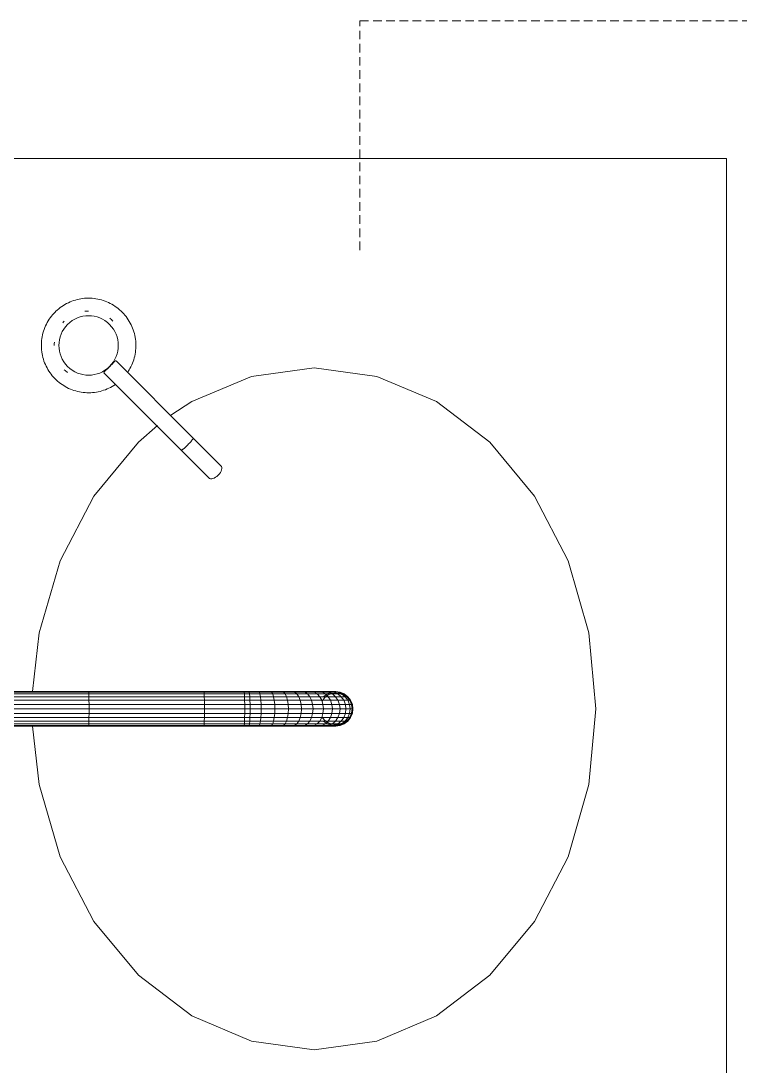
# Model space of a CAD drawing. Header units: inches. Extents: x -4101 to -1777, y 9773 to 12272.
# Drawn here: x -3001.1 to -2985.4, y 11916.78 to 11939.56 of the extents above; entities that cross this region are included whole.
import ezdxf

# ---------------------------------------------------------------- set-up
doc = ezdxf.new("R2010")
doc.units = ezdxf.units.IN
doc.header["$MEASUREMENT"] = 0
doc.linetypes.add('Hidden', pattern=[0.28125, 0.1875, -0.09375])
for name, color, linetype, lineweight in [('0-1', 7, 'Continuous', 5), ('0-2', 8, 'Continuous', 9), ('G-IMPT-1', 7, 'Continuous', 9), ('P-SANR-FIXT-1', 7, 'Hidden', 9), ('P-SANR-FIXT-2', 7, 'Continuous', 9)]:
    doc.layers.add(name, color=color, linetype=linetype, lineweight=lineweight)

# ---------------------------------------------------------------- blocks, each defined once
blk = doc.blocks.new('Plbg-Sink Wall Mounted-UH - T11839_dwg-791503-BACKGROUND - BASEMENT')
at = {"layer": 'G-IMPT-1'}
for p, q in [((-1.217, 0.377), (-4.251, 0.377)), ((-1.215, 0.364), (-4.093, 0.364)), ((-1.214, 0.326), (-4.093, 0.326)), ((-1.212, 0.266), (-4.093, 0.266)), ((1.295, 0.377), (-1.217, 0.377)), ((-1.215, 0.364), (-1.217, 0.377)), ((-1.214, 0.326), (-1.215, 0.364)), ((-1.215, 0.364), (1.299, 0.364)), ((-1.212, 0.266), (-1.214, 0.326)), ((1.302, 0.326), (-1.214, 0.326)), ((-1.211, 0.188), (-1.212, 0.266)), ((-1.212, 0.266), (1.304, 0.266)), ((1.295, 0.377), (2.171, 0.377)), ((1.299, 0.364), (1.295, 0.377)), ((1.302, 0.326), (1.299, 0.364)), ((1.299, 0.364), (2.175, 0.364)), ((1.304, 0.266), (1.302, 0.326)), ((1.302, 0.326), (2.179, 0.326)), ((1.306, 0.188), (1.304, 0.266)), ((1.304, 0.266), (2.182, 0.266)), ((2.28, 0.377), (2.171, 0.377)), ((2.175, 0.364), (2.171, 0.377)), ((2.287, 0.364), (2.175, 0.364)), ((2.179, 0.326), (2.175, 0.364)), ((2.293, 0.326), (2.179, 0.326)), ((2.182, 0.266), (2.179, 0.326)), ((2.298, 0.266), (2.182, 0.266)), ((2.184, 0.188), (2.182, 0.266)), ((2.28, 0.377), (2.274, 0.364)), ((2.492, 0.377), (2.28, 0.377)), ((2.287, 0.364), (2.28, 0.377)), ((2.293, 0.326), (2.287, 0.364)), ((2.506, 0.364), (2.287, 0.364)), ((2.298, 0.266), (2.293, 0.326)), ((2.519, 0.326), (2.293, 0.326)), ((2.302, 0.188), (2.298, 0.266)), ((2.53, 0.266), (2.298, 0.266)), ((2.749, 0.377), (2.492, 0.377)), ((2.506, 0.364), (2.492, 0.377)), ((2.519, 0.326), (2.506, 0.364)), ((2.506, 0.364), (2.774, 0.364)), ((2.53, 0.266), (2.519, 0.326)), ((2.798, 0.326), (2.519, 0.326)), ((2.539, 0.188), (2.53, 0.266)), ((2.53, 0.266), (2.818, 0.266)), ((2.749, 0.377), (2.994, 0.377)), ((2.774, 0.364), (2.749, 0.377)), ((2.798, 0.326), (2.774, 0.364)), ((2.774, 0.364), (3.032, 0.364)), ((2.818, 0.266), (2.798, 0.326)), ((2.798, 0.326), (3.068, 0.326)), ((2.833, 0.188), (2.818, 0.266)), ((2.818, 0.266), (3.099, 0.266)), ((3.225, 0.377), (2.994, 0.377)), ((3.032, 0.364), (2.994, 0.377)), ((3.068, 0.326), (3.032, 0.364)), ((3.032, 0.364), (3.276, 0.364)), ((3.099, 0.266), (3.068, 0.326)), ((3.324, 0.326), (3.068, 0.326)), ((3.122, 0.188), (3.099, 0.266)), ((3.099, 0.266), (3.365, 0.266)), ((3.225, 0.377), (3.437, 0.377)), ((3.276, 0.364), (3.225, 0.377)), ((3.324, 0.326), (3.276, 0.364)), ((3.276, 0.364), (3.499, 0.364)), ((3.365, 0.266), (3.324, 0.326)), ((3.324, 0.326), (3.557, 0.326)), ((3.396, 0.188), (3.365, 0.266)), ((3.365, 0.266), (3.607, 0.266)), ((3.629, 0.377), (3.437, 0.377)), ((3.499, 0.364), (3.437, 0.377)), ((3.557, 0.326), (3.499, 0.364)), ((3.499, 0.364), (3.7, 0.364)), ((3.607, 0.266), (3.557, 0.326)), ((3.766, 0.326), (3.557, 0.326)), ((3.645, 0.188), (3.607, 0.266)), ((3.607, 0.266), (3.823, 0.266)), ((3.629, 0.377), (3.796, 0.377)), ((3.7, 0.364), (3.629, 0.377)), ((3.766, 0.326), (3.7, 0.364)), ((3.7, 0.364), (3.875, 0.364)), ((3.823, 0.266), (3.766, 0.326)), ((3.766, 0.326), (3.948, 0.326)), ((3.935, 0.377), (3.796, 0.377)), ((3.875, 0.364), (3.796, 0.377)), ((3.867, 0.188), (3.823, 0.266)), ((3.823, 0.266), (4.011, 0.266)), ((3.935, 0.377), (3.863, 0.366)), ((3.929, 0.243), (3.874, 0.172)), ((3.948, 0.326), (3.875, 0.364)), ((3.875, 0.364), (4.02, 0.364)), ((3.984, 0.326), (3.906, 0.266)), ((3.928, 0.243), (3.999, 0.298)), ((4, 0.298), (3.929, 0.243)), ((3.935, 0.377), (4.043, 0.377)), ((4.02, 0.364), (3.935, 0.377)), ((4.011, 0.266), (3.948, 0.326)), ((4.1, 0.326), (3.948, 0.326)), ((4.043, 0.377), (3.952, 0.364)), ((4.075, 0.364), (3.984, 0.326)), ((3.999, 0.298), (4.082, 0.332)), ((3.999, 0.298), (4.083, 0.332)), ((3.999, 0.298), (4, 0.298)), ((4.083, 0.332), (4, 0.298)), ((4.06, 0.188), (4.011, 0.266)), ((4.011, 0.266), (4.169, 0.266)), ((4.1, 0.326), (4.02, 0.364)), ((4.02, 0.364), (4.134, 0.364)), ((4.117, 0.377), (4.022, 0.364)), ((4.117, 0.377), (4.043, 0.377)), ((4.134, 0.364), (4.043, 0.377)), ((4.154, 0.377), (4.057, 0.364)), ((4.168, 0.377), (4.07, 0.364)), ((4.172, 0.377), (4.075, 0.364)), ((4.172, 0.377), (4.075, 0.364)), ((4.172, 0.377), (4.075, 0.364)), ((4.172, 0.377), (4.075, 0.364)), ((4.172, 0.377), (4.075, 0.364)), ((4.172, 0.377), (4.075, 0.364)), ((4.172, 0.377), (4.075, 0.364)), ((4.172, 0.373), (4.075, 0.364)), ((4.082, 0.332), (4.083, 0.332)), ((4.172, 0.344), (4.083, 0.332)), ((4.172, 0.375), (4.09, 0.364)), ((4.169, 0.266), (4.1, 0.326)), ((4.1, 0.326), (4.219, 0.326)), ((4.117, 0.377), (4.154, 0.377)), ((4.212, 0.364), (4.117, 0.377)), ((4.172, 0.369), (4.134, 0.364)), ((4.219, 0.326), (4.134, 0.364)), ((4.134, 0.364), (4.212, 0.364)), ((4.168, 0.377), (4.154, 0.377)), ((4.251, 0.364), (4.154, 0.377)), ((4.168, 0.377), (4.172, 0.377)), ((4.265, 0.364), (4.168, 0.377)), ((4.221, 0.188), (4.169, 0.266)), ((4.169, 0.266), (4.292, 0.266)), ((4.27, 0.364), (4.172, 0.377)), ((4.27, 0.364), (4.172, 0.377)), ((4.27, 0.364), (4.172, 0.377)), ((4.27, 0.364), (4.172, 0.377)), ((4.172, 0.377), (4.172, 0.373)), ((4.27, 0.364), (4.172, 0.377)), ((4.27, 0.364), (4.172, 0.377)), ((4.172, 0.377), (4.172, 0.375)), ((4.172, 0.377), (4.172, 0.362)), ((4.172, 0.369), (4.172, 0.375)), ((4.172, 0.375), (4.269, 0.362)), ((4.27, 0.364), (4.172, 0.373)), ((4.27, 0.364), (4.172, 0.373)), ((4.172, 0.373), (4.172, 0.362)), ((4.267, 0.356), (4.172, 0.369)), ((4.261, 0.332), (4.172, 0.344)), ((4.301, 0.326), (4.212, 0.364)), ((4.212, 0.364), (4.251, 0.364)), ((4.292, 0.266), (4.219, 0.326)), ((4.301, 0.326), (4.219, 0.326)), ((4.266, 0.35), (4.236, 0.354)), ((4.266, 0.35), (4.236, 0.354)), ((4.265, 0.348), (4.243, 0.351)), ((4.341, 0.326), (4.251, 0.364)), ((4.251, 0.364), (4.265, 0.364)), ((4.344, 0.298), (4.261, 0.332)), ((4.356, 0.326), (4.265, 0.364)), ((4.265, 0.364), (4.27, 0.364)), ((4.267, 0.356), (4.265, 0.348)), ((4.318, 0.326), (4.265, 0.348)), ((4.27, 0.364), (4.266, 0.35)), ((4.27, 0.364), (4.266, 0.35)), ((4.323, 0.326), (4.266, 0.35)), ((4.323, 0.326), (4.266, 0.35)), ((4.267, 0.356), (4.269, 0.362)), ((4.356, 0.319), (4.267, 0.356)), ((4.27, 0.364), (4.269, 0.362)), ((4.359, 0.325), (4.269, 0.362)), ((4.36, 0.326), (4.27, 0.364)), ((4.36, 0.326), (4.27, 0.364)), ((4.36, 0.326), (4.27, 0.364)), ((4.36, 0.326), (4.27, 0.364)), ((4.36, 0.326), (4.27, 0.364)), ((4.36, 0.326), (4.27, 0.364)), ((4.36, 0.326), (4.27, 0.364)), ((4.359, 0.323), (4.27, 0.364)), ((4.348, 0.188), (4.292, 0.266)), ((4.292, 0.266), (4.377, 0.266)), ((4.377, 0.266), (4.301, 0.326)), ((4.301, 0.326), (4.341, 0.326)), ((4.418, 0.266), (4.341, 0.326)), ((4.433, 0.266), (4.356, 0.326)), ((4.356, 0.326), (4.36, 0.326)), ((4.356, 0.319), (4.359, 0.325)), ((4.36, 0.326), (4.359, 0.323)), ((4.36, 0.326), (4.359, 0.325)), ((4.359, 0.325), (4.437, 0.265)), ((4.438, 0.266), (4.359, 0.323)), ((4.438, 0.266), (4.359, 0.323)), ((4.438, 0.266), (4.36, 0.326)), ((4.438, 0.266), (4.36, 0.326)), ((4.438, 0.266), (4.36, 0.326)), ((4.438, 0.266), (4.36, 0.326)), ((4.438, 0.266), (4.36, 0.326)), ((4.438, 0.266), (4.36, 0.326)), ((4.433, 0.261), (4.369, 0.31)), ((4.435, 0.188), (4.377, 0.266)), ((4.377, 0.266), (4.418, 0.266)), ((4.478, 0.188), (4.418, 0.266)), ((4.418, 0.266), (4.433, 0.266)), ((4.438, 0.266), (4.428, 0.256)), ((4.438, 0.266), (4.428, 0.256)), ((4.493, 0.188), (4.433, 0.266)), ((4.433, 0.266), (4.438, 0.266)), ((4.433, 0.261), (4.437, 0.265)), ((4.491, 0.184), (4.433, 0.261)), ((4.438, 0.266), (4.437, 0.265)), ((4.497, 0.187), (4.437, 0.265)), ((4.498, 0.188), (4.438, 0.266)), ((4.498, 0.188), (4.438, 0.266)), ((4.498, 0.188), (4.438, 0.266)), ((4.498, 0.188), (4.438, 0.266)), ((4.498, 0.188), (4.438, 0.266)), ((4.498, 0.188), (4.438, 0.266)), ((4.498, 0.188), (4.438, 0.266)), ((4.495, 0.187), (4.438, 0.266)), ((-1.211, 0.188), (-4.093, 0.188)), ((-1.21, 0.097), (-4.093, 0.097)), ((-1.21, 0), (-4.093, 0)), ((-1.21, 0.097), (-1.211, 0.188)), ((1.306, 0.188), (-1.211, 0.188)), ((-1.21, 0), (-1.21, 0.097)), ((-1.21, 0.097), (1.308, 0.097)), ((-1.21, -0.098), (-1.21, 0)), ((1.308, 0), (-1.21, 0)), ((1.308, 0.097), (1.306, 0.188)), ((1.306, 0.188), (2.184, 0.188)), ((1.308, 0), (1.308, 0.097)), ((1.308, 0.097), (2.186, 0.097)), ((1.308, -0.098), (1.308, 0)), ((1.308, 0), (2.186, 0)), ((2.302, 0.188), (2.184, 0.188)), ((2.186, 0.097), (2.184, 0.188)), ((2.304, 0.097), (2.186, 0.097)), ((2.186, 0), (2.186, 0.097)), ((2.305, 0), (2.186, 0)), ((2.186, -0.098), (2.186, 0)), ((2.304, 0.097), (2.302, 0.188)), ((2.539, 0.188), (2.302, 0.188)), ((2.305, 0), (2.304, 0.097)), ((2.544, 0.097), (2.304, 0.097)), ((2.304, -0.098), (2.305, 0)), ((2.546, 0), (2.305, 0)), ((2.544, 0.097), (2.539, 0.188)), ((2.833, 0.188), (2.539, 0.188)), ((2.546, 0), (2.544, 0.097)), ((2.544, 0.097), (2.843, 0.097)), ((2.544, -0.098), (2.546, 0)), ((2.846, 0), (2.546, 0)), ((2.843, 0.097), (2.833, 0.188)), ((2.833, 0.188), (3.122, 0.188)), ((2.846, 0), (2.843, 0.097)), ((2.843, 0.097), (3.137, 0.097)), ((2.843, -0.098), (2.846, 0)), ((2.846, 0), (3.142, 0)), ((3.137, 0.097), (3.122, 0.188)), ((3.396, 0.188), (3.122, 0.188)), ((3.142, 0), (3.137, 0.097)), ((3.137, 0.097), (3.416, 0.097)), ((3.137, -0.098), (3.142, 0)), ((3.423, 0), (3.142, 0)), ((3.416, 0.097), (3.396, 0.188)), ((3.396, 0.188), (3.645, 0.188)), ((3.423, 0), (3.416, 0.097)), ((3.416, 0.097), (3.669, 0.097)), ((3.416, -0.098), (3.423, 0)), ((3.423, 0), (3.677, 0)), ((3.669, 0.097), (3.645, 0.188)), ((3.867, 0.188), (3.645, 0.188)), ((3.677, 0), (3.669, 0.097)), ((3.669, 0.097), (3.894, 0.097)), ((3.669, -0.098), (3.677, 0)), ((3.904, 0), (3.677, 0)), ((3.894, 0.097), (3.867, 0.188)), ((3.867, 0.188), (4.06, 0.188)), ((3.904, 0), (3.894, 0.097)), ((3.894, 0.097), (4.09, 0.097)), ((3.894, -0.098), (3.904, 0)), ((3.904, 0), (4.101, 0)), ((4.09, 0.097), (4.06, 0.188)), ((4.221, 0.188), (4.06, 0.188)), ((4.101, 0), (4.09, 0.097)), ((4.09, 0.097), (4.254, 0.097)), ((4.09, -0.098), (4.101, 0)), ((4.266, 0), (4.101, 0)), ((4.254, 0.097), (4.221, 0.188)), ((4.221, 0.188), (4.348, 0.188)), ((4.266, 0), (4.254, 0.097)), ((4.254, 0.097), (4.383, 0.097)), ((4.254, -0.098), (4.266, 0)), ((4.266, 0), (4.395, 0)), ((4.383, 0.097), (4.348, 0.188)), ((4.435, 0.188), (4.348, 0.188)), ((4.395, 0), (4.383, 0.097)), ((4.383, 0.097), (4.472, 0.097)), ((4.472, 0.097), (4.435, 0.188)), ((4.435, 0.188), (4.478, 0.188)), ((4.485, 0), (4.472, 0.097)), ((4.472, 0.097), (4.515, 0.097)), ((4.515, 0.097), (4.478, 0.188)), ((4.493, 0.188), (4.478, 0.188)), ((4.491, 0.184), (4.484, 0.18)), ((4.52, 0.093), (4.484, 0.18)), ((4.498, 0.188), (4.486, 0.181)), ((4.495, 0.187), (4.486, 0.181)), ((4.522, 0.094), (4.486, 0.181)), ((4.522, 0.094), (4.486, 0.181)), ((4.491, 0.184), (4.497, 0.187)), ((4.528, 0.095), (4.491, 0.184)), ((4.531, 0.097), (4.493, 0.188)), ((4.493, 0.188), (4.498, 0.188)), ((4.498, 0.188), (4.495, 0.187)), ((4.536, 0.097), (4.495, 0.187)), ((4.536, 0.097), (4.495, 0.187)), ((4.498, 0.188), (4.497, 0.187)), ((4.497, 0.187), (4.534, 0.097)), ((4.536, 0.097), (4.498, 0.188)), ((4.536, 0.097), (4.498, 0.188)), ((4.536, 0.097), (4.498, 0.188)), ((4.536, 0.097), (4.498, 0.188)), ((4.536, 0.097), (4.498, 0.188)), ((4.536, 0.097), (4.498, 0.188)), ((4.528, 0), (4.515, 0.097)), ((4.515, 0.097), (4.531, 0.097)), ((4.528, 0.095), (4.52, 0.093)), ((4.533, 0), (4.52, 0.093)), ((4.536, 0.097), (4.522, 0.094)), ((4.536, 0.097), (4.522, 0.094)), ((4.534, 0), (4.522, 0.094)), ((4.534, 0), (4.522, 0.094)), ((4.528, 0.095), (4.534, 0.097)), ((4.541, 0), (4.528, 0.095)), ((4.544, 0), (4.531, 0.097)), ((4.531, 0.097), (4.536, 0.097)), ((4.536, 0.097), (4.534, 0.097)), ((4.547, 0), (4.534, 0.097)), ((4.549, 0), (4.536, 0.097)), ((4.549, 0), (4.536, 0.097)), ((4.549, 0), (4.536, 0.097)), ((4.549, 0), (4.536, 0.097)), ((4.549, 0), (4.536, 0.097)), ((4.549, 0), (4.536, 0.097)), ((4.549, 0), (4.536, 0.097)), ((4.545, 0), (4.536, 0.097)), ((-1.21, -0.098), (-4.093, -0.098)), ((-1.211, -0.188), (-4.093, -0.188)), ((-1.212, -0.266), (-1.211, -0.188)), ((-1.211, -0.188), (-1.21, -0.098)), ((1.306, -0.188), (-1.211, -0.188)), ((-1.21, -0.098), (1.308, -0.098)), ((1.304, -0.266), (1.306, -0.188)), ((1.306, -0.188), (1.308, -0.098)), ((1.306, -0.188), (2.184, -0.188)), ((1.308, -0.098), (2.186, -0.098)), ((2.182, -0.266), (2.184, -0.188)), ((2.184, -0.188), (2.186, -0.098)), ((2.302, -0.188), (2.184, -0.188)), ((2.304, -0.098), (2.186, -0.098)), ((2.298, -0.266), (2.302, -0.188)), ((2.302, -0.188), (2.304, -0.098)), ((2.539, -0.188), (2.302, -0.188)), ((2.544, -0.098), (2.304, -0.098)), ((2.53, -0.266), (2.539, -0.188)), ((2.539, -0.188), (2.544, -0.098)), ((2.833, -0.188), (2.539, -0.188)), ((2.544, -0.098), (2.843, -0.098)), ((2.818, -0.266), (2.833, -0.188)), ((2.833, -0.188), (2.843, -0.098)), ((2.833, -0.188), (3.122, -0.188)), ((2.843, -0.098), (3.137, -0.098)), ((3.099, -0.266), (3.122, -0.188)), ((3.122, -0.188), (3.137, -0.098)), ((3.396, -0.188), (3.122, -0.188)), ((3.137, -0.098), (3.416, -0.098)), ((3.365, -0.266), (3.396, -0.188)), ((3.396, -0.188), (3.416, -0.098)), ((3.396, -0.188), (3.645, -0.188)), ((3.416, -0.098), (3.669, -0.098)), ((3.607, -0.266), (3.645, -0.188)), ((3.645, -0.188), (3.669, -0.098)), ((3.867, -0.188), (3.645, -0.188)), ((3.669, -0.098), (3.894, -0.098)), ((3.823, -0.266), (3.867, -0.188)), ((3.867, -0.188), (3.894, -0.098)), ((3.867, -0.188), (4.06, -0.188)), ((3.928, -0.243), (3.873, -0.172)), ((3.894, -0.098), (4.09, -0.098)), ((4.011, -0.266), (4.06, -0.188)), ((4.06, -0.188), (4.09, -0.098)), ((4.221, -0.188), (4.06, -0.188)), ((4.09, -0.098), (4.254, -0.098)), ((4.169, -0.266), (4.221, -0.188)), ((4.221, -0.188), (4.254, -0.098)), ((4.221, -0.188), (4.348, -0.188)), ((4.254, -0.098), (4.383, -0.098)), ((4.292, -0.266), (4.348, -0.188)), ((4.348, -0.188), (4.383, -0.098)), ((4.435, -0.188), (4.348, -0.188)), ((4.377, -0.266), (4.435, -0.188)), ((4.383, -0.098), (4.395, 0)), ((4.383, -0.098), (4.472, -0.098)), ((4.485, 0), (4.395, 0)), ((4.418, -0.266), (4.478, -0.188)), ((4.433, -0.261), (4.491, -0.184)), ((4.433, -0.266), (4.493, -0.188)), ((4.435, -0.188), (4.472, -0.098)), ((4.435, -0.188), (4.478, -0.188)), ((4.497, -0.187), (4.437, -0.265)), ((4.438, -0.266), (4.495, -0.187)), ((4.438, -0.266), (4.495, -0.187)), ((4.438, -0.266), (4.498, -0.188)), ((4.438, -0.266), (4.498, -0.188)), ((4.438, -0.266), (4.498, -0.188)), ((4.438, -0.266), (4.498, -0.188)), ((4.438, -0.266), (4.498, -0.188)), ((4.438, -0.266), (4.498, -0.188)), ((4.472, -0.098), (4.485, 0)), ((4.472, -0.098), (4.515, -0.098)), ((4.478, -0.188), (4.515, -0.098)), ((4.493, -0.188), (4.478, -0.188)), ((4.484, -0.18), (4.52, -0.093)), ((4.491, -0.184), (4.484, -0.18)), ((4.485, 0), (4.528, 0)), ((4.486, -0.181), (4.522, -0.094)), ((4.486, -0.181), (4.522, -0.094)), ((4.495, -0.187), (4.486, -0.181)), ((4.498, -0.188), (4.486, -0.181)), ((4.491, -0.184), (4.528, -0.095)), ((4.491, -0.184), (4.497, -0.187)), ((4.493, -0.188), (4.531, -0.098)), ((4.493, -0.188), (4.498, -0.188)), ((4.495, -0.187), (4.536, -0.098)), ((4.498, -0.188), (4.495, -0.187)), ((4.497, -0.187), (4.534, -0.097)), ((4.498, -0.188), (4.497, -0.187)), ((4.498, -0.188), (4.536, -0.098)), ((4.498, -0.188), (4.536, -0.098)), ((4.498, -0.188), (4.536, -0.098)), ((4.498, -0.188), (4.536, -0.098)), ((4.498, -0.188), (4.536, -0.098)), ((4.498, -0.188), (4.536, -0.098)), ((4.498, -0.188), (4.536, -0.098)), ((4.515, -0.098), (4.528, 0)), ((4.515, -0.098), (4.531, -0.098)), ((4.52, -0.093), (4.533, 0)), ((4.528, -0.095), (4.52, -0.093)), ((4.522, -0.094), (4.534, 0)), ((4.522, -0.094), (4.534, 0)), ((4.536, -0.098), (4.522, -0.094)), ((4.536, -0.098), (4.522, -0.094)), ((4.527, 0), (4.534, 0)), ((4.527, 0), (4.534, 0)), ((4.544, 0), (4.528, 0)), ((4.528, -0.095), (4.541, 0)), ((4.528, -0.095), (4.534, -0.097)), ((4.531, -0.098), (4.544, 0)), ((4.531, -0.098), (4.536, -0.098)), ((4.541, 0), (4.533, 0)), ((4.545, 0), (4.534, 0)), ((4.549, 0), (4.534, 0)), ((4.547, 0), (4.534, -0.097)), ((4.536, -0.098), (4.534, -0.097)), ((4.536, -0.098), (4.549, 0)), ((4.536, -0.098), (4.549, 0)), ((4.536, -0.098), (4.545, 0)), ((4.536, -0.098), (4.549, 0)), ((4.536, -0.098), (4.545, 0)), ((4.536, -0.098), (4.549, 0)), ((4.536, -0.098), (4.549, 0)), ((4.536, -0.098), (4.549, 0)), ((4.541, 0), (4.547, 0)), ((4.544, 0), (4.549, 0)), ((4.549, 0), (4.545, 0)), ((4.549, 0), (4.547, 0)), ((-1.217, -0.377), (-4.251, -0.377)), ((-1.212, -0.266), (-4.093, -0.266)), ((-1.214, -0.326), (-4.093, -0.326)), ((-1.215, -0.364), (-4.093, -0.364)), ((-1.217, -0.377), (-1.215, -0.364)), ((1.295, -0.377), (-1.217, -0.377)), ((-1.215, -0.364), (-1.214, -0.326)), ((-1.215, -0.364), (1.299, -0.364)), ((-1.214, -0.326), (-1.212, -0.266)), ((1.302, -0.326), (-1.214, -0.326)), ((-1.212, -0.266), (1.304, -0.266)), ((1.295, -0.377), (1.299, -0.364)), ((1.295, -0.377), (2.171, -0.377)), ((1.299, -0.364), (1.302, -0.326)), ((1.299, -0.364), (2.175, -0.364)), ((1.302, -0.326), (1.304, -0.266)), ((1.302, -0.326), (2.179, -0.326)), ((1.304, -0.266), (2.182, -0.266)), ((2.171, -0.377), (2.175, -0.364)), ((2.28, -0.377), (2.171, -0.377)), ((2.175, -0.364), (2.179, -0.326)), ((2.287, -0.364), (2.175, -0.364)), ((2.179, -0.326), (2.182, -0.266)), ((2.293, -0.326), (2.179, -0.326)), ((2.298, -0.266), (2.182, -0.266)), ((2.274, -0.364), (2.28, -0.377)), ((2.28, -0.377), (2.287, -0.364)), ((2.492, -0.377), (2.28, -0.377)), ((2.287, -0.364), (2.293, -0.326)), ((2.506, -0.364), (2.287, -0.364)), ((2.293, -0.326), (2.298, -0.266)), ((2.519, -0.326), (2.293, -0.326)), ((2.53, -0.266), (2.298, -0.266)), ((2.492, -0.377), (2.506, -0.364)), ((2.749, -0.377), (2.492, -0.377)), ((2.506, -0.364), (2.519, -0.326)), ((2.506, -0.364), (2.774, -0.364)), ((2.519, -0.326), (2.53, -0.266)), ((2.798, -0.326), (2.519, -0.326)), ((2.53, -0.266), (2.818, -0.266)), ((2.749, -0.377), (2.774, -0.364)), ((2.749, -0.377), (2.994, -0.377)), ((2.774, -0.364), (2.798, -0.326)), ((2.774, -0.364), (3.032, -0.364)), ((2.798, -0.326), (2.818, -0.266)), ((2.798, -0.326), (3.068, -0.326)), ((2.818, -0.266), (3.099, -0.266)), ((2.994, -0.377), (3.032, -0.364)), ((3.225, -0.377), (2.994, -0.377)), ((3.032, -0.364), (3.068, -0.326)), ((3.032, -0.364), (3.276, -0.364)), ((3.068, -0.326), (3.099, -0.266)), ((3.324, -0.326), (3.068, -0.326)), ((3.099, -0.266), (3.365, -0.266)), ((3.225, -0.377), (3.276, -0.364)), ((3.225, -0.377), (3.437, -0.377)), ((3.276, -0.364), (3.324, -0.326)), ((3.276, -0.364), (3.499, -0.364)), ((3.324, -0.326), (3.365, -0.266)), ((3.324, -0.326), (3.557, -0.326)), ((3.365, -0.266), (3.607, -0.266)), ((3.437, -0.377), (3.493, -0.365)), ((3.629, -0.377), (3.437, -0.377)), ((3.499, -0.364), (3.557, -0.326)), ((3.499, -0.364), (3.7, -0.364)), ((3.557, -0.326), (3.607, -0.266)), ((3.766, -0.326), (3.557, -0.326)), ((3.607, -0.266), (3.823, -0.266)), ((3.629, -0.377), (3.7, -0.364)), ((3.629, -0.377), (3.796, -0.377)), ((3.7, -0.364), (3.766, -0.326)), ((3.7, -0.364), (3.875, -0.364)), ((3.766, -0.326), (3.823, -0.266)), ((3.766, -0.326), (3.948, -0.326)), ((3.796, -0.377), (3.875, -0.364)), ((3.935, -0.377), (3.796, -0.377)), ((3.823, -0.266), (4.011, -0.266)), ((3.863, -0.366), (3.935, -0.377)), ((3.875, -0.364), (3.948, -0.326)), ((3.875, -0.364), (4.02, -0.364)), ((3.906, -0.266), (3.984, -0.326)), ((3.999, -0.298), (3.928, -0.243)), ((3.929, -0.243), (4, -0.298)), ((3.935, -0.377), (4.02, -0.364)), ((3.935, -0.377), (4.043, -0.377)), ((3.948, -0.326), (4.011, -0.266)), ((4.1, -0.326), (3.948, -0.326)), ((3.952, -0.364), (4.043, -0.377)), ((3.984, -0.326), (4.075, -0.364)), ((3.999, -0.298), (4, -0.298)), ((4.082, -0.332), (4, -0.298)), ((4, -0.298), (4.083, -0.332)), ((4.011, -0.266), (4.169, -0.266)), ((4.02, -0.364), (4.1, -0.326)), ((4.02, -0.364), (4.134, -0.364)), ((4.022, -0.364), (4.117, -0.377)), ((4.043, -0.377), (4.134, -0.364)), ((4.117, -0.377), (4.043, -0.377)), ((4.057, -0.364), (4.154, -0.377)), ((4.07, -0.364), (4.168, -0.377)), ((4.075, -0.364), (4.172, -0.377)), ((4.075, -0.364), (4.172, -0.377)), ((4.075, -0.364), (4.172, -0.373)), ((4.075, -0.364), (4.172, -0.377)), ((4.075, -0.364), (4.172, -0.373)), ((4.075, -0.364), (4.172, -0.377)), ((4.075, -0.364), (4.172, -0.377)), ((4.075, -0.364), (4.172, -0.377)), ((4.082, -0.332), (4.083, -0.332)), ((4.083, -0.332), (4.172, -0.344)), ((4.172, -0.375), (4.09, -0.364)), ((4.1, -0.326), (4.169, -0.266)), ((4.1, -0.326), (4.219, -0.326)), ((4.117, -0.377), (4.212, -0.364)), ((4.117, -0.377), (4.154, -0.377)), ((4.134, -0.364), (4.219, -0.326)), ((4.134, -0.364), (4.212, -0.364)), ((4.134, -0.364), (4.172, -0.369)), ((4.154, -0.377), (4.251, -0.364)), ((4.168, -0.377), (4.154, -0.377)), ((4.168, -0.377), (4.265, -0.364)), ((4.168, -0.377), (4.172, -0.377)), ((4.169, -0.266), (4.292, -0.266)), ((4.172, -0.344), (4.261, -0.332)), ((4.172, -0.369), (4.267, -0.356)), ((4.172, -0.373), (4.172, -0.362)), ((4.172, -0.377), (4.172, -0.362)), ((4.172, -0.375), (4.269, -0.362)), ((4.172, -0.377), (4.27, -0.364)), ((4.172, -0.377), (4.27, -0.364)), ((4.172, -0.377), (4.27, -0.364)), ((4.172, -0.377), (4.27, -0.364)), ((4.172, -0.377), (4.27, -0.364)), ((4.172, -0.377), (4.27, -0.364)), ((4.172, -0.377), (4.27, -0.364)), ((4.172, -0.373), (4.27, -0.364)), ((4.172, -0.369), (4.172, -0.375)), ((4.172, -0.377), (4.172, -0.373)), ((4.172, -0.377), (4.172, -0.375)), ((4.212, -0.364), (4.301, -0.326)), ((4.212, -0.364), (4.251, -0.364)), ((4.219, -0.326), (4.292, -0.266)), ((4.301, -0.326), (4.219, -0.326)), ((4.236, -0.354), (4.266, -0.35)), ((4.236, -0.354), (4.266, -0.35)), ((4.243, -0.351), (4.265, -0.348)), ((4.251, -0.364), (4.341, -0.326)), ((4.251, -0.364), (4.265, -0.364)), ((4.344, -0.298), (4.261, -0.332)), ((4.261, -0.332), (4.344, -0.298)), ((4.265, -0.364), (4.356, -0.326)), ((4.265, -0.348), (4.318, -0.326)), ((4.267, -0.356), (4.265, -0.348)), ((4.265, -0.364), (4.27, -0.364)), ((4.266, -0.35), (4.323, -0.326)), ((4.266, -0.35), (4.323, -0.326)), ((4.27, -0.364), (4.266, -0.35)), ((4.27, -0.364), (4.266, -0.35)), ((4.267, -0.356), (4.356, -0.319)), ((4.267, -0.356), (4.269, -0.362)), ((4.359, -0.325), (4.269, -0.362)), ((4.27, -0.364), (4.269, -0.362)), ((4.27, -0.364), (4.359, -0.323)), ((4.27, -0.364), (4.359, -0.323)), ((4.27, -0.364), (4.36, -0.326)), ((4.27, -0.364), (4.36, -0.326)), ((4.27, -0.364), (4.36, -0.326)), ((4.27, -0.364), (4.36, -0.326)), ((4.27, -0.364), (4.36, -0.326)), ((4.27, -0.364), (4.36, -0.326)), ((4.292, -0.266), (4.377, -0.266)), ((4.301, -0.326), (4.377, -0.266)), ((4.301, -0.326), (4.341, -0.326)), ((4.341, -0.326), (4.418, -0.266)), ((4.344, -0.298), (4.415, -0.243)), ((4.344, -0.298), (4.415, -0.243)), ((4.344, -0.298), (4.415, -0.243)), ((4.356, -0.326), (4.433, -0.266)), ((4.356, -0.319), (4.359, -0.325)), ((4.356, -0.326), (4.36, -0.326)), ((4.359, -0.325), (4.437, -0.265)), ((4.359, -0.323), (4.438, -0.266)), ((4.36, -0.326), (4.359, -0.323)), ((4.36, -0.326), (4.359, -0.325)), ((4.36, -0.326), (4.438, -0.266)), ((4.36, -0.326), (4.438, -0.266)), ((4.36, -0.326), (4.438, -0.266)), ((4.36, -0.326), (4.438, -0.266)), ((4.36, -0.326), (4.438, -0.266)), ((4.36, -0.326), (4.438, -0.266)), ((4.36, -0.326), (4.438, -0.266)), ((4.369, -0.31), (4.433, -0.261)), ((4.377, -0.266), (4.418, -0.266)), ((4.418, -0.266), (4.433, -0.266)), ((4.438, -0.266), (4.428, -0.256)), ((4.438, -0.266), (4.428, -0.256)), ((4.433, -0.261), (4.437, -0.265)), ((4.433, -0.266), (4.438, -0.266)), ((4.438, -0.266), (4.437, -0.265))]:
    blk.add_line(p, q, dxfattribs=at)
blk = doc.blocks.new('Plbg-Sink Wall Mounted-UH - Sink-403447-BACKGROUND - BASEMENT')
at = {"layer": 'P-SANR-FIXT-1'}
for p, q in [((10, -10), (15, -10)), ((15, -10), (15, -58))]:
    blk.add_line(p, q, dxfattribs=at)
at = {"layer": 'P-SANR-FIXT-2'}
for p, q in [((12, -18), (12, -0.75)), ((7.325, -4.414), (5.641, -6.098)), ((5.906, -6.363), (7.59, -4.679)), ((5.641, -6.098), (5.036, -6.703)), ((5.302, -6.968), (5.906, -6.363)), ((-12, -18), (12, -18))]:
    blk.add_line(p, q, dxfattribs=at)
at = {"layer": 'P-SANR-FIXT-2', "flags": 128}
for points in [[(-7.431, -9), (-7.244, -7.631), (-6.695, -6.332), (-5.809, -5.165), (-4.632, -4.192), (-3.222, -3.459), (-1.651, -3.004), (-0.379, -2.858)], [(0.379, -2.858), (1.657, -3.004), (3.228, -3.459), (4.638, -4.192), (5.815, -5.165), (6.182, -5.581)], [(8.653, -3.351), (8.623, -3.323), (8.593, -3.295), (8.561, -3.269), (8.528, -3.244), (8.494, -3.221), (8.459, -3.199), (8.423, -3.178), (8.387, -3.159), (8.35, -3.141), (8.312, -3.125), (8.273, -3.11), (8.234, -3.097), (8.194, -3.085), (8.154, -3.075), (8.114, -3.067), (8.073, -3.06), (8.032, -3.055), (7.991, -3.051), (7.95, -3.049), (7.909, -3.049), (7.868, -3.051), (7.827, -3.054), (7.786, -3.058), (7.745, -3.065), (7.704, -3.073), (7.664, -3.082), (7.625, -3.094), (7.585, -3.106), (7.547, -3.121), (7.509, -3.136), (7.471, -3.154), (7.434, -3.173), (7.399, -3.193), (7.363, -3.215), (7.329, -3.238), (7.296, -3.262), (7.264, -3.288), (7.233, -3.315), (7.203, -3.343), (7.174, -3.373), (7.146, -3.403), (7.12, -3.435), (7.094, -3.468), (7.071, -3.501), (7.048, -3.536), (7.027, -3.571), (7.007, -3.608), (6.989, -3.645), (6.973, -3.682), (6.957, -3.721), (6.944, -3.76), (6.932, -3.799), (6.921, -3.839), (6.912, -3.879), (6.905, -3.92), (6.9, -3.961), (6.896, -4.002), (6.893, -4.043), (6.893, -4.084), (6.894, -4.126), (6.896, -4.167), (6.901, -4.208), (6.906, -4.249), (6.914, -4.289), (6.923, -4.329), (6.934, -4.369), (6.946, -4.408), (6.96, -4.447), (6.976, -4.486), (6.993, -4.523), (7.011, -4.56), (7.031, -4.596), (7.052, -4.631), (7.075, -4.666)], [(7.354, -4.94), (7.389, -4.962), (7.425, -4.983), (7.461, -5.002), (7.498, -5.02), (7.536, -5.036), (7.575, -5.051), (7.614, -5.064), (7.653, -5.076), (7.693, -5.086), (7.734, -5.094), (7.775, -5.101), (7.815, -5.106), (7.857, -5.109), (7.898, -5.111), (7.939, -5.112), (7.98, -5.11), (8.021, -5.107), (8.062, -5.102), (8.103, -5.096), (8.144, -5.088), (8.184, -5.078), (8.223, -5.067), (8.263, -5.054), (8.301, -5.04), (8.339, -5.024), (8.377, -5.007), (8.413, -4.988), (8.449, -4.968), (8.484, -4.946), (8.519, -4.923), (8.552, -4.898), (8.584, -4.873), (8.615, -4.846), (8.645, -4.817), (8.674, -4.788), (8.702, -4.757), (8.728, -4.726), (8.753, -4.693), (8.777, -4.659), (8.8, -4.625), (8.821, -4.589), (8.84, -4.553), (8.859, -4.516), (8.875, -4.478), (8.89, -4.44), (8.904, -4.401), (8.916, -4.362), (8.927, -4.322), (8.935, -4.281), (8.943, -4.241), (8.948, -4.2), (8.952, -4.159), (8.955, -4.118), (8.955, -4.076), (8.954, -4.035), (8.952, -3.994), (8.947, -3.953), (8.941, -3.912), (8.934, -3.872), (8.925, -3.831), (8.914, -3.792), (8.902, -3.752), (8.888, -3.713), (8.872, -3.675), (8.855, -3.638), (8.837, -3.601), (8.817, -3.565), (8.796, -3.529), (8.773, -3.495), (8.749, -3.461), (8.723, -3.429), (8.697, -3.397), (8.669, -3.367), (8.653, -3.351)], [(6.405, -5.875), (6.701, -6.332), (7.25, -7.631), (7.437, -9)], [(7.437, -9), (7.25, -10.369), (6.701, -11.668), (5.815, -12.835), (4.638, -13.808), (3.228, -14.541), (1.657, -14.996), (0.003, -15.15), (-1.651, -14.996), (-3.222, -14.541), (-4.632, -13.808), (-5.809, -12.835), (-6.695, -11.668), (-7.244, -10.369), (-7.431, -9)]]:
    blk.add_lwpolyline(points, dxfattribs=at)
at = {"layer": 'P-SANR-FIXT-2'}
for radius, start, end in [(1.031, 97.466, 99), (0.75, 84.571, 90), (0.648, 45, 225), (0.75, 135, 142.1909), (0.648, 225, 45), (0.75, 45, 48.7377), (0.75, 0, 6.0779), (0.75, 315, 322.1679), (1.031, 277.466, 279)]:
    blk.add_arc((7.924, -4.08), radius, start, end, dxfattribs=at)
for start_param, end_param in [(0, 1.570796), (1.570796, 3.141593)]:
    blk.add_ellipse((5.169, -6.835), major_axis=(-0.133, 0.133), ratio=0.5547, start_param=start_param, end_param=end_param, dxfattribs=at)
for points in [[(7.323, -4.419), (7.324, -4.416), (7.324, -4.415), (7.326, -4.413)], [(7.591, -4.679), (7.59, -4.68), (7.588, -4.681), (7.585, -4.681)]]:
    blk.add_open_spline(points, degree=3, dxfattribs=at)
for points, knots in [([(7.331, -4.413), (7.333, -4.413), (7.335, -4.414), (7.34, -4.416), (7.345, -4.42), (7.351, -4.425), (7.357, -4.43), (7.364, -4.437), (7.372, -4.445), (7.38, -4.453), (7.389, -4.462), (7.398, -4.472), (7.408, -4.483), (7.419, -4.494), (7.43, -4.505), (7.445, -4.52), (7.456, -4.532), (7.464, -4.54)], [-0.4444444, -0.4444444, -0.4444444, -0.4444444, -0.4166667, -0.3888889, -0.3611111, -0.3333333, -0.3055556, -0.2777778, -0.25, -0.2222222, -0.1944444, -0.1666667, -0.1388889, -0.1111111, -0.0833333, -0.0555556, 0, 0, 0, 0]), ([(7.464, -4.54), (7.472, -4.548), (7.488, -4.563), (7.507, -4.582), (7.522, -4.596), (7.532, -4.606), (7.542, -4.615), (7.551, -4.624), (7.559, -4.633), (7.567, -4.64), (7.574, -4.647), (7.58, -4.654), (7.584, -4.66), (7.588, -4.665), (7.591, -4.669), (7.591, -4.672), (7.592, -4.673)], [-1, -1, -1, -1, -0.9444444, -0.8888889, -0.8611111, -0.8333333, -0.8055556, -0.7777778, -0.75, -0.7222222, -0.6944444, -0.6666667, -0.6388889, -0.6111111, -0.5833333, -0.5555556, -0.5555556, -0.5555556, -0.5555556]), ([(5.641, -6.098), (5.64, -6.099), (5.64, -6.101), (5.641, -6.106), (5.645, -6.114), (5.651, -6.123), (5.659, -6.135), (5.672, -6.152), (5.693, -6.177), (5.724, -6.211), (5.747, -6.234), (5.758, -6.246)], [0.5, 0.5, 0.5, 0.5, 0.5416667, 0.5833333, 0.625, 0.6666667, 0.7083333, 0.75, 0.8333333, 0.9166667, 1, 1, 1, 1]), ([(5.758, -6.246), (5.77, -6.257), (5.793, -6.28), (5.827, -6.311), (5.852, -6.332), (5.87, -6.346), (5.881, -6.354), (5.891, -6.359), (5.898, -6.363), (5.903, -6.365), (5.905, -6.364), (5.906, -6.363)], [0, 0, 0, 0, 0.0833333, 0.1666667, 0.25, 0.2916667, 0.3333333, 0.375, 0.4166667, 0.4583333, 0.5, 0.5, 0.5, 0.5])]:
    blk.add_open_spline(points, degree=3, knots=knots, dxfattribs=at)
at = {"rotation": 270.0000000000001}
blk.add_blockref('Plbg-Sink Wall Mounted-UH - T11839_dwg-791503-BACKGROUND - BASEMENT', (0, -5.299), dxfattribs=at)
blk = doc.blocks.new('CTR - 1st Phase - Common Walls_rvt-1-BACKGROUND - BASEMENT')
at = {"layer": '0-2', "rotation": 89.99999999999855}
blk.add_blockref('Plbg-Sink Wall Mounted-UH - Sink-403447-BACKGROUND - BASEMENT', (-3003.699, 11924.564), dxfattribs=at)

msp = doc.modelspace()

# ---------------------------------------------------------------- block references
at = {"layer": '0-1'}
msp.add_blockref('CTR - 1st Phase - Common Walls_rvt-1-BACKGROUND - BASEMENT', (0, 0), dxfattribs=at)

doc.saveas('drawing.dxf')
